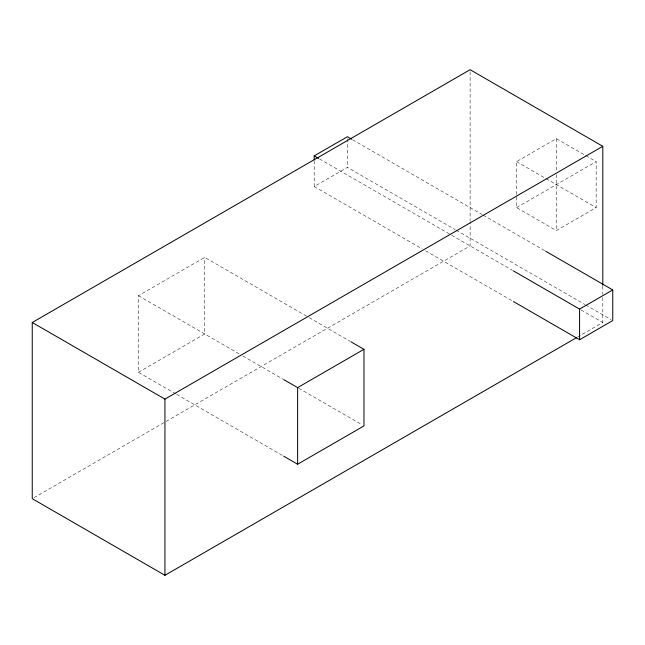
<?xml version="1.0" encoding="UTF-8"?>
<svg xmlns="http://www.w3.org/2000/svg" width="645" height="645" viewBox="0 0 645 645"><rect width="100%" height="100%" fill="white"/><g stroke="black" fill="none" stroke-linecap="round" stroke-linejoin="round"><path stroke-width="0.48" stroke-dasharray="3.23 2.42" d="M314.204 160.823L314.204 186.526L347.381 167.377L455.265 229.66M175.811 393.893L138.401 372.294L138.401 295.684L204.739 257.387L308.278 317.163M138.401 372.294L204.739 333.989L204.739 257.387M516.556 194.605L516.556 161.629L556.361 138.643L584.918 155.131M516.556 207.593L596.165 161.629L596.165 207.593L556.361 230.571L516.556 207.593L516.556 195.604M33.991 497.69L470.116 245.898L470.116 221.735M577.501 337.101L602.801 322.5L602.801 295.313M585.781 155.63L596.165 161.629M516.556 161.629L545.106 178.117M545.976 178.617L596.165 207.593M352.597 139.747L482.242 214.592M483.113 215.091L544.888 250.76M456.136 230.168L584.91 304.513M585.781 305.012L611.009 319.581M319.428 158.896L450.807 234.748M451.677 235.248L512.606 270.432M581.121 309.987L602.801 322.5M314.204 186.526L422.096 248.817M425.579 250.824L512.582 301.054M309.149 317.663L350.042 341.278M138.401 295.684L239.545 354.081M242.81 355.967L283.05 379.204M298.708 388.242L362.224 424.91M176.682 394.393L282.833 455.684M602.801 286.259L602.801 294.314M556.361 138.643L556.361 170.619M556.361 174.618L556.361 230.571M470.116 71.716L470.116 220.727M347.381 138.707L347.381 167.377"/><path stroke-width="0.97" d="M314.204 159.839L314.204 155.88L347.381 136.732L351.727 139.239M576.63 337.609L164.935 575.3L32.25 498.69L32.25 322.5L470.116 69.7L602.801 146.31L602.801 285.251M32.25 322.5L164.935 399.102L602.801 146.31M283.703 379.574L297.619 387.613L363.965 349.308L363.965 425.918L297.619 464.223L283.703 456.184M513.452 270.916L579.581 309.092L612.75 289.944L612.75 320.581L579.581 339.738L513.452 301.562M545.751 251.26L612.75 289.944M314.204 155.88L318.557 158.396M350.912 341.777L363.965 349.308M579.581 309.092L579.581 339.738M297.619 387.613L297.619 464.223M164.935 399.102L164.935 575.3"/></g></svg>
